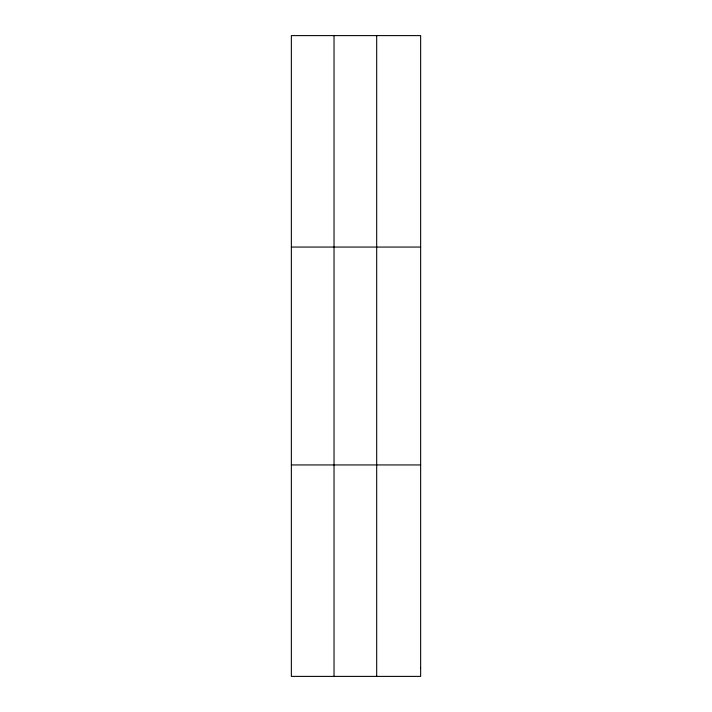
<?xml version="1.0" encoding="UTF-8"?>
<svg xmlns="http://www.w3.org/2000/svg" width="712" height="712" viewBox="0 0 712 712"><rect width="100%" height="100%" fill="white"/><g stroke="black" fill="none" stroke-linecap="round" stroke-linejoin="round"><path stroke-width="1.07" d="M334.026 35.6L334.026 676.4M376.684 35.6L376.684 676.4M291.359 247.064L420.641 247.064M291.359 464.936L420.641 464.936M420.641 667.945L420.641 676.4L291.359 676.4L291.359 35.6L420.641 35.6L420.641 667.945"/></g></svg>
